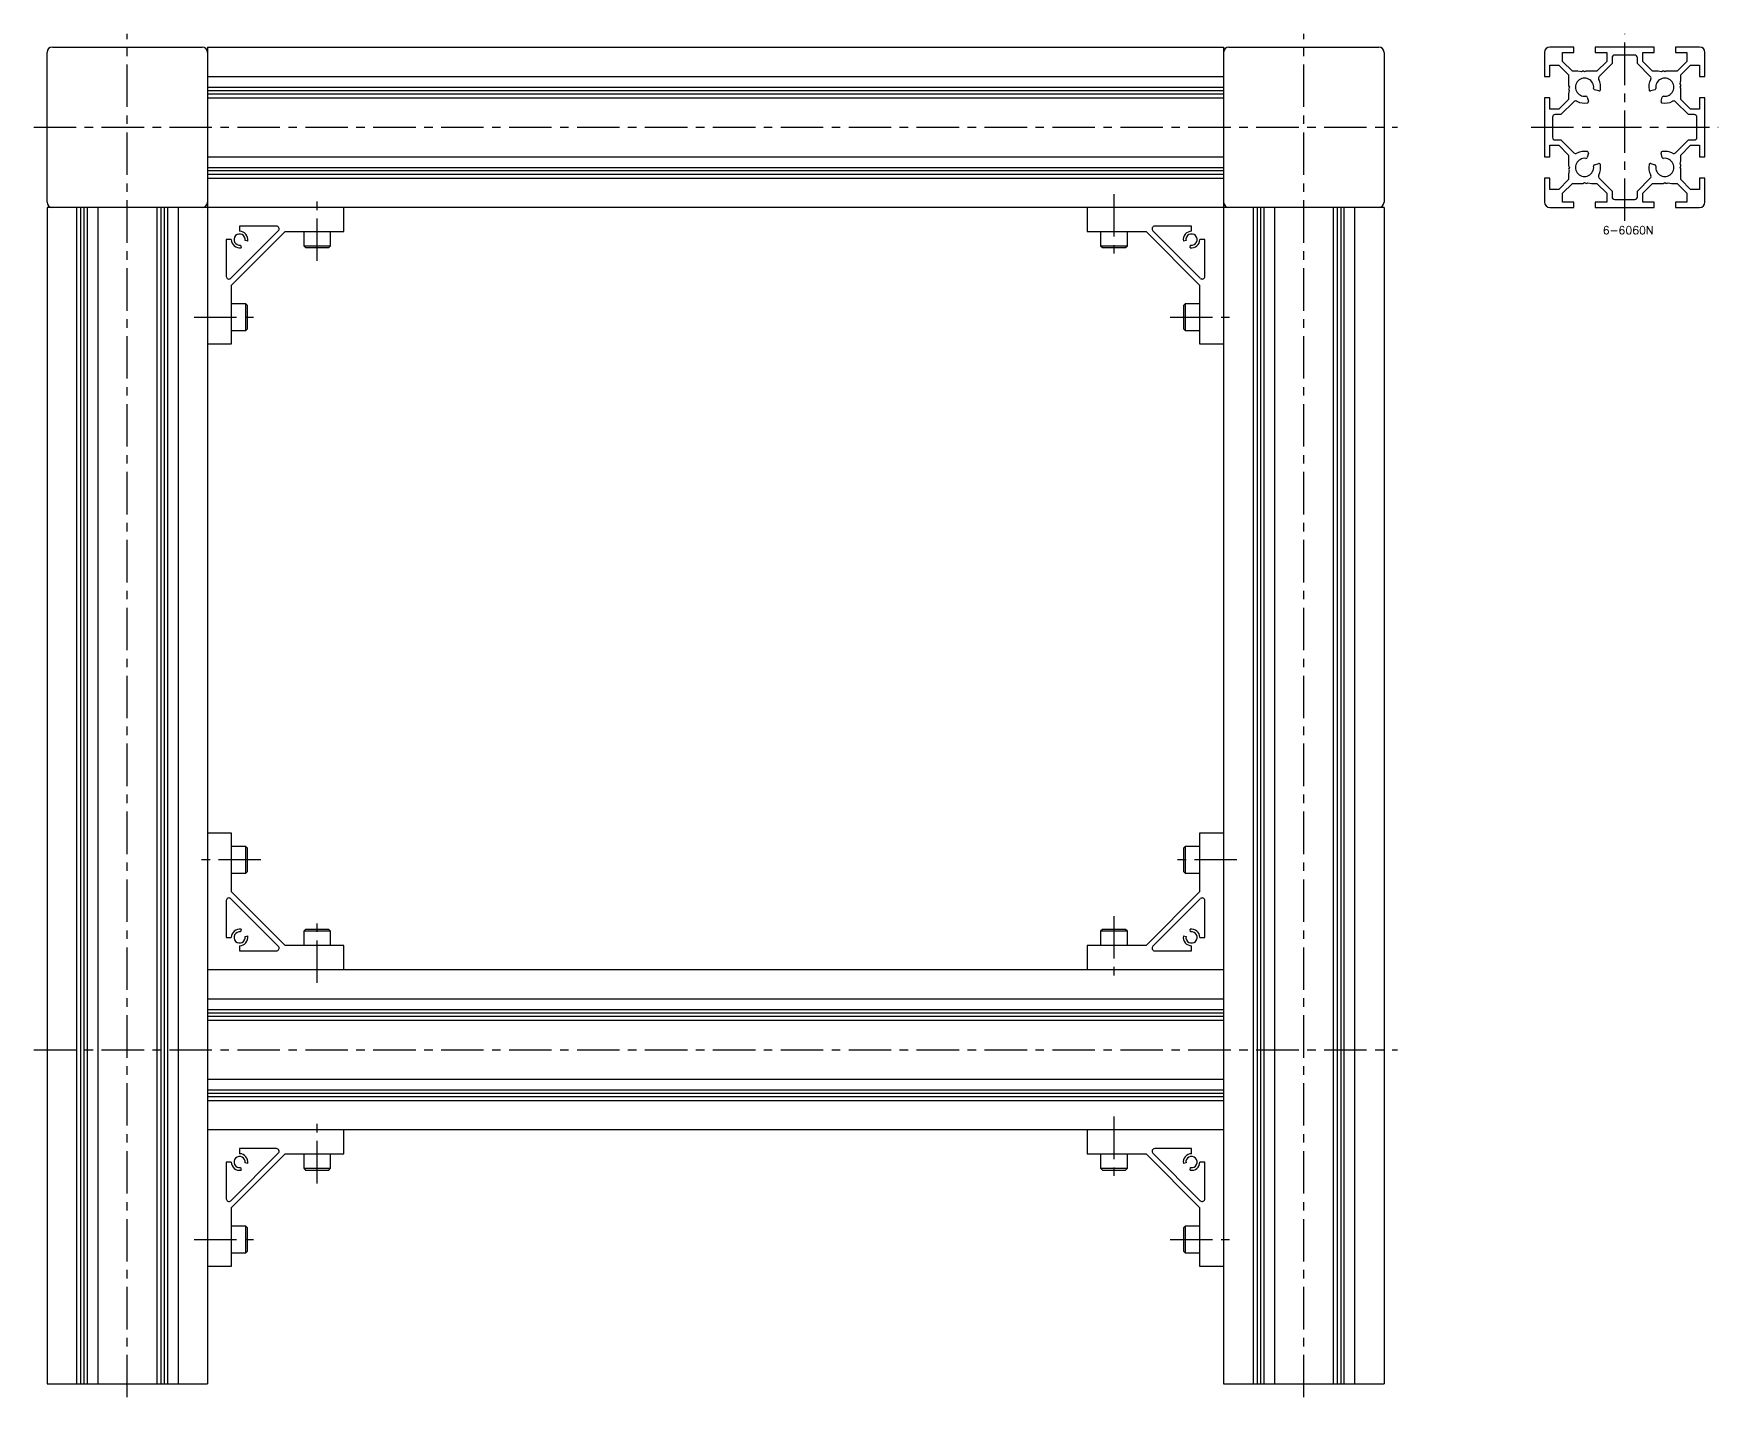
# Model space of a CAD drawing. Extents: x -5 to 1191, y -8 to 1075.
# Drawn here: x 561 to 1191, y 5 to 515 of the extents above; entities that cross this region are included whole.
import ezdxf

# ---------------------------------------------------------------- set-up
doc = ezdxf.new("R2010")
doc.units = 0
doc.header["$LTSCALE"] = 0.5
doc.linetypes.add('CENTER', pattern=[50.8, 31.75, -6.35, 6.35, -6.35])
for name, color, linetype in [('MSM_CENTER', 1, 'CENTER'), ('MSM_CONTINUOUS', 7, 'CONTINUOUS'), ('MSM_PART_NUMBER', 7, 'CONTINUOUS')]:
    doc.layers.add(name, color=color, linetype=linetype)
doc.styles.get("Standard").update_dxf_attribs({"font": 'txt.shx', "height": 3, "bigfont": 'bigfont.shx'})

# ---------------------------------------------------------------- blocks, each defined once
blk = doc.blocks.new('*U10')
at = {"layer": 'MSM_PART_NUMBER'}
blk.add_text('6-6060N', height=3, dxfattribs=at).set_placement((1147.74, 439.97))

msp = doc.modelspace()

# ---------------------------------------------------------------- linework, layer by layer
at = {"layer": 'MSM_CENTER'}
for p, q in [((596, 5), (596, 515)), ((1036, 5), (1036, 515)), ((1156, 445), (1156, 515)), ((561, 480), (1071, 480)), ((1121, 480), (1191, 480)), ((667, 430), (667, 455)), ((965, 455), (965, 430)), ((621, 409), (646, 409)), ((986, 409), (1011, 409)), ((646, 206), (621, 206)), ((1011, 206), (986, 206)), ((667, 160), (667, 185)), ((965, 185), (965, 160)), ((561, 135), (1071, 135)), ((667, 85), (667, 110)), ((965, 110), (965, 85)), ((621, 64), (646, 64)), ((986, 64), (1011, 64))]:
    msp.add_line(p, q, dxfattribs=at)
at = {"layer": 'MSM_CONTINUOUS'}
for p, q in [((566, 452), (566, 508)), ((568, 510), (624, 510)), ((626, 510), (626, 10)), ((626, 510), (1006, 510)), ((1006, 510), (1006, 10)), ((1008, 510), (1064, 510)), ((1066, 508), (1066, 452)), ((1126, 508), (1126, 499)), ((1137, 510), (1128, 510)), ((1132.75, 504.66), (1132.75, 508)), ((1132.75, 508), (1137, 508)), ((1136.41, 501), (1132.75, 504.66)), ((1137, 508), (1137, 510)), ((1167, 510), (1145, 510)), ((1145, 510), (1145, 508)), ((1145, 508), (1149.25, 508)), ((1149.25, 504.66), (1145.59, 501)), ((1149.25, 508), (1149.25, 504.66)), ((1151.25, 506), (1151.25, 503.84)), ((1159.75, 507), (1152.25, 507)), ((1160.75, 503.84), (1160.75, 506)), ((1162.75, 504.66), (1162.75, 508)), ((1162.75, 508), (1167, 508)), ((1166.41, 501), (1162.75, 504.66)), ((1167, 508), (1167, 510)), ((1184, 510), (1175, 510)), ((1175, 510), (1175, 508)), ((1175, 508), (1179.25, 508)), ((1179.25, 504.66), (1175.59, 501)), ((1179.25, 508), (1179.25, 504.66)), ((1186, 499), (1186, 508)), ((626, 499), (1006, 499)), ((1126, 499), (1128, 499)), ((1128, 499), (1128, 503.25)), ((1128, 503.25), (1131.34, 503.25)), ((1131.34, 503.25), (1135, 499.59)), ((1135, 499.59), (1135, 495.65)), ((1138.5, 501), (1136.41, 501)), ((1139.78, 500.75), (1138.5, 501)), ((1140.1, 500.93), (1139.78, 500.75)), ((1141, 500.7), (1140.6, 500.93)), ((1141.4, 500.93), (1141, 500.7)), ((1145.59, 501), (1141.65, 501)), ((1151.25, 503.84), (1146.45, 499.04)), ((1165.55, 499.04), (1160.75, 503.84)), ((1168.5, 501), (1166.41, 501)), ((1169.78, 500.75), (1168.5, 501)), ((1170.1, 500.93), (1169.78, 500.75)), ((1171, 500.7), (1170.6, 500.93)), ((1171.4, 500.93), (1171, 500.7)), ((1175.59, 501), (1171.65, 501)), ((1177, 499.59), (1180.66, 503.25)), ((1177, 497.5), (1177, 499.59)), ((1180.66, 503.25), (1184, 503.25)), ((1184, 503.25), (1184, 499)), ((1184, 499), (1186, 499)), ((626, 495), (1006, 495)), ((626, 493.78), (1006, 493.78)), ((626, 492.5), (1006, 492.5)), ((1135.25, 493.78), (1135, 492.5)), ((1135, 492.5), (1135, 490.41)), ((1135.07, 495.4), (1135.3, 495)), ((1135.3, 495), (1135.07, 494.6)), ((1135.07, 494.1), (1135.25, 493.78)), ((1146.29, 493.58), (1144.74, 494)), ((1167.26, 494), (1165.71, 493.58)), ((1176.7, 495), (1176.93, 495.4)), ((1176.93, 494.6), (1176.7, 495)), ((1176.75, 496.22), (1177, 497.5)), ((1176.93, 495.9), (1176.75, 496.22)), ((1177, 490.41), (1177, 494.35)), ((626, 491), (1006, 491)), ((1126, 491), (1126, 469)), ((1128, 491), (1126, 491)), ((1128, 486.75), (1128, 491)), ((1131.34, 486.75), (1128, 486.75)), ((1135, 490.41), (1131.34, 486.75)), ((1136.96, 489.55), (1132.16, 484.75)), ((1142, 491.26), (1142.42, 489.71)), ((1169.58, 489.71), (1170, 491.26)), ((1179.84, 484.75), (1175.04, 489.55)), ((1180.66, 486.75), (1177, 490.41)), ((1184, 486.75), (1180.66, 486.75)), ((1186, 491), (1184, 491)), ((1184, 491), (1184, 486.75)), ((1186, 469), (1186, 491)), ((1129, 483.75), (1129, 476.25)), ((1132.16, 484.75), (1130, 484.75)), ((1182, 484.75), (1179.84, 484.75)), ((1183, 476.25), (1183, 483.75)), ((1128, 469), (1128, 473.25)), ((1128, 473.25), (1131.34, 473.25)), ((1130, 475.25), (1132.16, 475.25)), ((1131.34, 473.25), (1135, 469.59)), ((1132.16, 475.25), (1136.96, 470.45)), ((1175.04, 470.45), (1179.84, 475.25)), ((1177, 469.59), (1180.66, 473.25)), ((1179.84, 475.25), (1182, 475.25)), ((1180.66, 473.25), (1184, 473.25)), ((1184, 473.25), (1184, 469)), ((626, 469), (1006, 469)), ((1126, 469), (1128, 469)), ((1135, 469.59), (1135, 465.65)), ((1142.42, 470.29), (1142, 468.74)), ((1144.74, 466), (1146.29, 466.42)), ((1165.71, 466.42), (1167.26, 466)), ((1170, 468.74), (1169.58, 470.29)), ((1176.75, 466.22), (1177, 467.5)), ((1176.93, 465.9), (1176.75, 466.22)), ((1177, 467.5), (1177, 469.59)), ((1184, 469), (1186, 469)), ((626, 465), (1006, 465)), ((626, 463.78), (1006, 463.78)), ((626, 462.5), (1006, 462.5)), ((626, 461), (1006, 461)), ((1128, 461), (1126, 461)), ((1126, 461), (1126, 452)), ((1128, 456.75), (1128, 461)), ((1135, 460.41), (1131.34, 456.75)), ((1135.25, 463.78), (1135, 462.5)), ((1135, 462.5), (1135, 460.41)), ((1135.07, 465.4), (1135.3, 465)), ((1135.3, 465), (1135.07, 464.6)), ((1135.07, 464.1), (1135.25, 463.78)), ((1146.45, 460.96), (1151.25, 456.16)), ((1160.75, 456.16), (1165.55, 460.96)), ((1176.7, 465), (1176.93, 465.4)), ((1176.93, 464.6), (1176.7, 465)), ((1177, 460.41), (1177, 464.35)), ((1180.66, 456.75), (1177, 460.41)), ((1186, 461), (1184, 461)), ((1184, 461), (1184, 456.75)), ((1186, 452), (1186, 461)), ((1131.34, 456.75), (1128, 456.75)), ((1132.75, 455.34), (1136.41, 459)), ((1132.75, 452), (1132.75, 455.34)), ((1136.41, 459), (1140.35, 459)), ((1140.6, 459.07), (1141, 459.3)), ((1141, 459.3), (1141.4, 459.07)), ((1141.9, 459.07), (1142.23, 459.26)), ((1142.23, 459.26), (1143.55, 459)), ((1143.55, 459), (1145.59, 459)), ((1145.59, 459), (1149.25, 455.34)), ((1149.25, 455.34), (1149.25, 452)), ((1151.25, 456.16), (1151.25, 454)), ((1160.75, 454), (1160.75, 456.16)), ((1162.75, 455.34), (1166.41, 459)), ((1162.75, 452), (1162.75, 455.34)), ((1166.41, 459), (1170.35, 459)), ((1170.6, 459.07), (1171, 459.3)), ((1171, 459.3), (1171.4, 459.07)), ((1171.9, 459.07), (1172.23, 459.26)), ((1172.23, 459.26), (1173.55, 459)), ((1173.55, 459), (1175.59, 459)), ((1175.59, 459), (1179.25, 455.34)), ((1179.25, 455.34), (1179.25, 452)), ((1184, 456.75), (1180.66, 456.75)), ((1066, 450), (566, 450)), ((566, 450), (566, 10)), ((577, 450), (577, 10)), ((578.5, 450), (578.5, 10)), ((579.78, 450), (579.78, 10)), ((581, 450), (581, 10)), ((585, 450), (585, 10)), ((607, 450), (607, 10)), ((608.5, 450), (608.5, 10)), ((609.78, 450), (609.78, 10)), ((611, 450), (611, 10)), ((615, 450), (615, 10)), ((677, 441), (677, 450)), ((955, 450), (955, 441)), ((1017, 450), (1017, 10)), ((1018.5, 450), (1018.5, 10)), ((1019.78, 450), (1019.78, 10)), ((1021, 450), (1021, 10)), ((1025, 450), (1025, 10)), ((1047, 450), (1047, 10)), ((1048.5, 450), (1048.5, 10)), ((1049.78, 450), (1049.78, 10)), ((1051, 450), (1051, 10)), ((1055, 450), (1055, 10)), ((1066, 450), (1066, 10)), ((1128, 450), (1137, 450)), ((1137, 452), (1132.75, 452)), ((1137, 450), (1137, 452)), ((1149.25, 452), (1145, 452)), ((1145, 452), (1145, 450)), ((1145, 450), (1167, 450)), ((1152.25, 453), (1159.75, 453)), ((1167, 452), (1162.75, 452)), ((1167, 450), (1167, 452)), ((1179.25, 452), (1175, 452)), ((1175, 452), (1175, 450)), ((1175, 450), (1184, 450)), ((634.71, 423.54), (652.46, 441.29)), ((635, 421), (655, 441)), ((638, 443), (638, 441.1)), ((651.76, 443), (638, 443)), ((655, 441), (677, 441)), ((662, 441), (662, 435.67)), ((672, 435.67), (672, 441)), ((955, 441), (977, 441)), ((960, 441), (960, 435.67)), ((970, 435.67), (970, 441)), ((977, 441), (997, 421)), ((979.54, 441.29), (997.29, 423.54)), ((994, 443), (980.24, 443)), ((994, 441.1), (994, 443)), ((633, 438), (633, 424.24)), ((634.9, 438), (633, 438)), ((638.36, 435.93), (638.54, 434.95)), ((641.05, 437.46), (640.07, 437.64)), ((662, 435.67), (662.67, 435)), ((662, 435.67), (672, 435.67)), ((662.67, 435), (671.33, 435)), ((671.33, 435), (672, 435.67)), ((960, 435.67), (960.67, 435)), ((960, 435.67), (970, 435.67)), ((960.67, 435), (969.33, 435)), ((969.33, 435), (970, 435.67)), ((991.93, 437.64), (990.95, 437.46)), ((993.46, 434.95), (993.64, 435.93)), ((999, 438), (997.1, 438)), ((999, 424.24), (999, 438)), ((635, 399), (635, 421)), ((997, 421), (997, 399)), ((640.33, 414), (635, 414)), ((641, 413.33), (640.33, 414)), ((640.33, 404), (640.33, 414)), ((641, 404.67), (641, 413.33)), ((991.67, 414), (991, 413.33)), ((991, 413.33), (991, 404.67)), ((997, 414), (991.67, 414)), ((991.67, 414), (991.67, 404)), ((635, 404), (640.33, 404)), ((640.33, 404), (641, 404.67)), ((991, 404.67), (991.67, 404)), ((991.67, 404), (997, 404)), ((626, 399), (635, 399)), ((997, 399), (1006, 399)), ((635, 216), (626, 216)), ((635, 194), (635, 216)), ((1006, 216), (997, 216)), ((997, 216), (997, 194)), ((640.33, 211), (635, 211)), ((641, 210.33), (640.33, 211)), ((640.33, 201), (640.33, 211)), ((641, 201.67), (641, 210.33)), ((991.67, 211), (991, 210.33)), ((991, 210.33), (991, 201.67)), ((997, 211), (991.67, 211)), ((991.67, 211), (991.67, 201)), ((640.33, 201), (641, 201.67)), ((991, 201.67), (991.67, 201)), ((635, 201), (640.33, 201)), ((991.67, 201), (997, 201)), ((633, 190.76), (633, 177)), ((652.46, 173.71), (634.71, 191.46)), ((655, 174), (635, 194)), ((997, 194), (977, 174)), ((997.29, 191.46), (979.54, 173.71)), ((999, 177), (999, 190.76)), ((633, 177), (634.9, 177)), ((638.54, 180.05), (638.36, 179.07)), ((640.07, 177.36), (641.05, 177.54)), ((662.67, 180), (662, 179.33)), ((662, 179.33), (662, 174)), ((672, 179.33), (662, 179.33)), ((671.33, 180), (662.67, 180)), ((672, 179.33), (671.33, 180)), ((672, 174), (672, 179.33)), ((960.67, 180), (960, 179.33)), ((960, 179.33), (960, 174)), ((970, 179.33), (960, 179.33)), ((969.33, 180), (960.67, 180)), ((970, 179.33), (969.33, 180)), ((970, 174), (970, 179.33)), ((990.95, 177.54), (991.93, 177.36)), ((993.64, 179.07), (993.46, 180.05)), ((997.1, 177), (999, 177)), ((638, 173.9), (638, 172)), ((638, 172), (651.76, 172)), ((677, 174), (655, 174)), ((677, 165), (677, 174)), ((977, 174), (955, 174)), ((955, 174), (955, 165)), ((980.24, 172), (994, 172)), ((994, 172), (994, 173.9)), ((626, 165), (1006, 165)), ((626, 154), (1006, 154)), ((626, 150), (1006, 150)), ((626, 148.78), (1006, 148.78)), ((626, 147.5), (1006, 147.5)), ((626, 146), (1006, 146)), ((626, 124), (1006, 124)), ((626, 120), (1006, 120)), ((626, 118.78), (1006, 118.78)), ((626, 117.5), (1006, 117.5)), ((626, 116), (1006, 116)), ((1006, 105), (626, 105)), ((677, 96), (677, 105)), ((955, 105), (955, 96)), ((634.71, 78.54), (652.46, 96.29)), ((635, 76), (655, 96)), ((638, 98), (638, 96.1)), ((651.76, 98), (638, 98)), ((655, 96), (677, 96)), ((662, 96), (662, 90.67)), ((672, 90.67), (672, 96)), ((955, 96), (977, 96)), ((960, 96), (960, 90.67)), ((970, 90.67), (970, 96)), ((977, 96), (997, 76)), ((979.54, 96.29), (997.29, 78.54)), ((994, 98), (980.24, 98)), ((994, 96.1), (994, 98)), ((633, 93), (633, 79.24)), ((634.9, 93), (633, 93)), ((638.36, 90.93), (638.54, 89.95)), ((641.05, 92.46), (640.07, 92.64)), ((662, 90.67), (662.67, 90)), ((662, 90.67), (672, 90.67)), ((662.67, 90), (671.33, 90)), ((671.33, 90), (672, 90.67)), ((960, 90.67), (960.67, 90)), ((960, 90.67), (970, 90.67)), ((960.67, 90), (969.33, 90)), ((969.33, 90), (970, 90.67)), ((991.93, 92.64), (990.95, 92.46)), ((993.46, 89.95), (993.64, 90.93)), ((999, 93), (997.1, 93)), ((999, 79.24), (999, 93)), ((635, 54), (635, 76)), ((997, 76), (997, 54)), ((640.33, 69), (635, 69)), ((641, 68.33), (640.33, 69)), ((640.33, 59), (640.33, 69)), ((641, 59.67), (641, 68.33)), ((991.67, 69), (991, 68.33)), ((991, 68.33), (991, 59.67)), ((997, 69), (991.67, 69)), ((991.67, 69), (991.67, 59)), ((635, 59), (640.33, 59)), ((640.33, 59), (641, 59.67)), ((991, 59.67), (991.67, 59)), ((991.67, 59), (997, 59)), ((626, 54), (635, 54)), ((997, 54), (1006, 54)), ((566, 10), (626, 10)), ((1006, 10), (1066, 10))]:
    msp.add_line(p, q, dxfattribs=at)
for centre, radius, start, end in [((568, 508), 2, 90, 180), ((624, 508), 2, 0, 90), ((1008, 508), 2, 90, 180), ((1064, 508), 2, 0, 90), ((1128, 508), 2, 90, 180), ((1152.25, 506), 1, 90, 180), ((1159.75, 506), 1, 0, 90), ((1184, 508), 2, 0, 90), ((1141, 495), 3.4, 352.36589, 277.63411), ((1140.35, 500.5), 0.5, 60, 120), ((1141.65, 500.5), 0.5, 90, 120), ((1147.16, 498.33), 1, 135, 208.39845), ((1141, 495), 6, 350.21591, 28.39845), ((1171, 495), 6, 151.60155, 189.78409), ((1164.84, 498.33), 1, 331.60155, 45), ((1171, 495), 3.4, 262.36588, 187.63411), ((1170.35, 500.5), 0.5, 60, 120), ((1171.65, 500.5), 0.5, 90, 120), ((1135.5, 495.65), 0.5, 180, 210), ((1135.5, 494.35), 0.5, 150, 210), ((1141.52, 491.13), 0.5, 15, 97.63411), ((1144.87, 494.48), 0.5, 172.36589, 255), ((1146.42, 494.07), 0.5, 255, 350.21591), ((1165.58, 494.07), 0.5, 189.78408, 285), ((1167.13, 494.48), 0.5, 285, 7.63411), ((1170.48, 491.13), 0.5, 82.36589, 165), ((1176.5, 495.65), 0.5, 330, 30), ((1176.5, 494.35), 0.5, 0, 30), ((1137.67, 488.84), 1, 61.60155, 135), ((1141, 495), 6, 241.60155, 279.78409), ((1141.93, 489.58), 0.5, 279.78409, 15), ((1170.07, 489.58), 0.5, 165, 260.21591), ((1171, 495), 6, 260.21591, 298.39845), ((1174.33, 488.84), 1, 45, 118.39845), ((1130, 483.75), 1, 90, 180), ((1182, 483.75), 1, 0, 90), ((1130, 476.25), 1, 180, 270), ((1182, 476.25), 1, 270, 0), ((1137.67, 471.16), 1, 225, 298.39845), ((1141, 465), 3.4, 82.36589, 7.63411), ((1141, 465), 6, 80.21591, 118.39845), ((1141.52, 468.87), 0.5, 262.36589, 345), ((1141.93, 470.42), 0.5, 345, 80.21591), ((1146.42, 465.93), 0.5, 9.78409, 105), ((1165.58, 465.93), 0.5, 75, 170.21591), ((1171, 465), 3.4, 172.36588, 97.63411), ((1170.07, 470.42), 0.5, 99.78409, 195), ((1171, 465), 6, 61.60155, 99.78409), ((1170.48, 468.87), 0.5, 195, 277.63411), ((1174.33, 471.16), 1, 241.60155, 315), ((1135.5, 465.65), 0.5, 180, 210), ((1135.5, 464.35), 0.5, 150, 210), ((1144.87, 465.52), 0.5, 105, 187.63411), ((1147.16, 461.67), 1, 151.60155, 225), ((1141, 465), 6, 331.60155, 9.78409), ((1171, 465), 6, 170.21591, 208.39845), ((1164.84, 461.67), 1, 315, 28.39845), ((1167.13, 465.52), 0.5, 352.36589, 75), ((1176.5, 465.65), 0.5, 330, 30), ((1176.5, 464.35), 0.5, 0, 30), ((1140.35, 459.5), 0.5, 270, 300), ((1141.65, 459.5), 0.5, 240, 300), ((1152.25, 454), 1, 180, 270), ((1159.75, 454), 1, 270, 0), ((1170.35, 459.5), 0.5, 270, 300), ((1171.65, 459.5), 0.5, 240, 300), ((568, 452), 2, 180, 270), ((624, 452), 2, 270, 0), ((1008, 452), 2, 180, 270), ((1064, 452), 2, 270, 0), ((1128, 452), 2, 180, 270), ((1184, 452), 2, 270, 0), ((638, 438), 3.1, 350, 90), ((651.76, 442), 1, 315, 90), ((980.24, 442), 1, 90, 225), ((994, 438), 3.1, 90, 190), ((638, 438), 3.1, 180, 280), ((638, 438), 2.1, 350, 280), ((994, 438), 2.1, 260, 190), ((994, 438), 3.1, 260, 0), ((634, 424.24), 1, 180, 315), ((998, 424.24), 1, 225, 0), ((634, 190.76), 1, 45, 180), ((998, 190.76), 1, 0, 135), ((638, 177), 3.1, 80, 180), ((638, 177), 2.1, 80, 10), ((638, 177), 3.1, 270, 10), ((994, 177), 3.1, 170, 270), ((994, 177), 2.1, 170, 100), ((994, 177), 3.1, 0, 100), ((651.76, 173), 1, 270, 45), ((980.24, 173), 1, 135, 270), ((638, 93), 2.1, 350, 280), ((638, 93), 3.1, 350, 90), ((651.76, 97), 1, 315, 90), ((980.24, 97), 1, 90, 225), ((994, 93), 3.1, 90, 190), ((994, 93), 2.1, 260, 190), ((638, 93), 3.1, 180, 280), ((994, 93), 3.1, 260, 0), ((634, 79.24), 1, 180, 315), ((998, 79.24), 1, 225, 0)]:
    msp.add_arc(centre, radius, start, end, dxfattribs=at)

# ---------------------------------------------------------------- block references
msp.add_blockref('*U10', (0, 0), dxfattribs=at)

doc.saveas('drawing.dxf')
